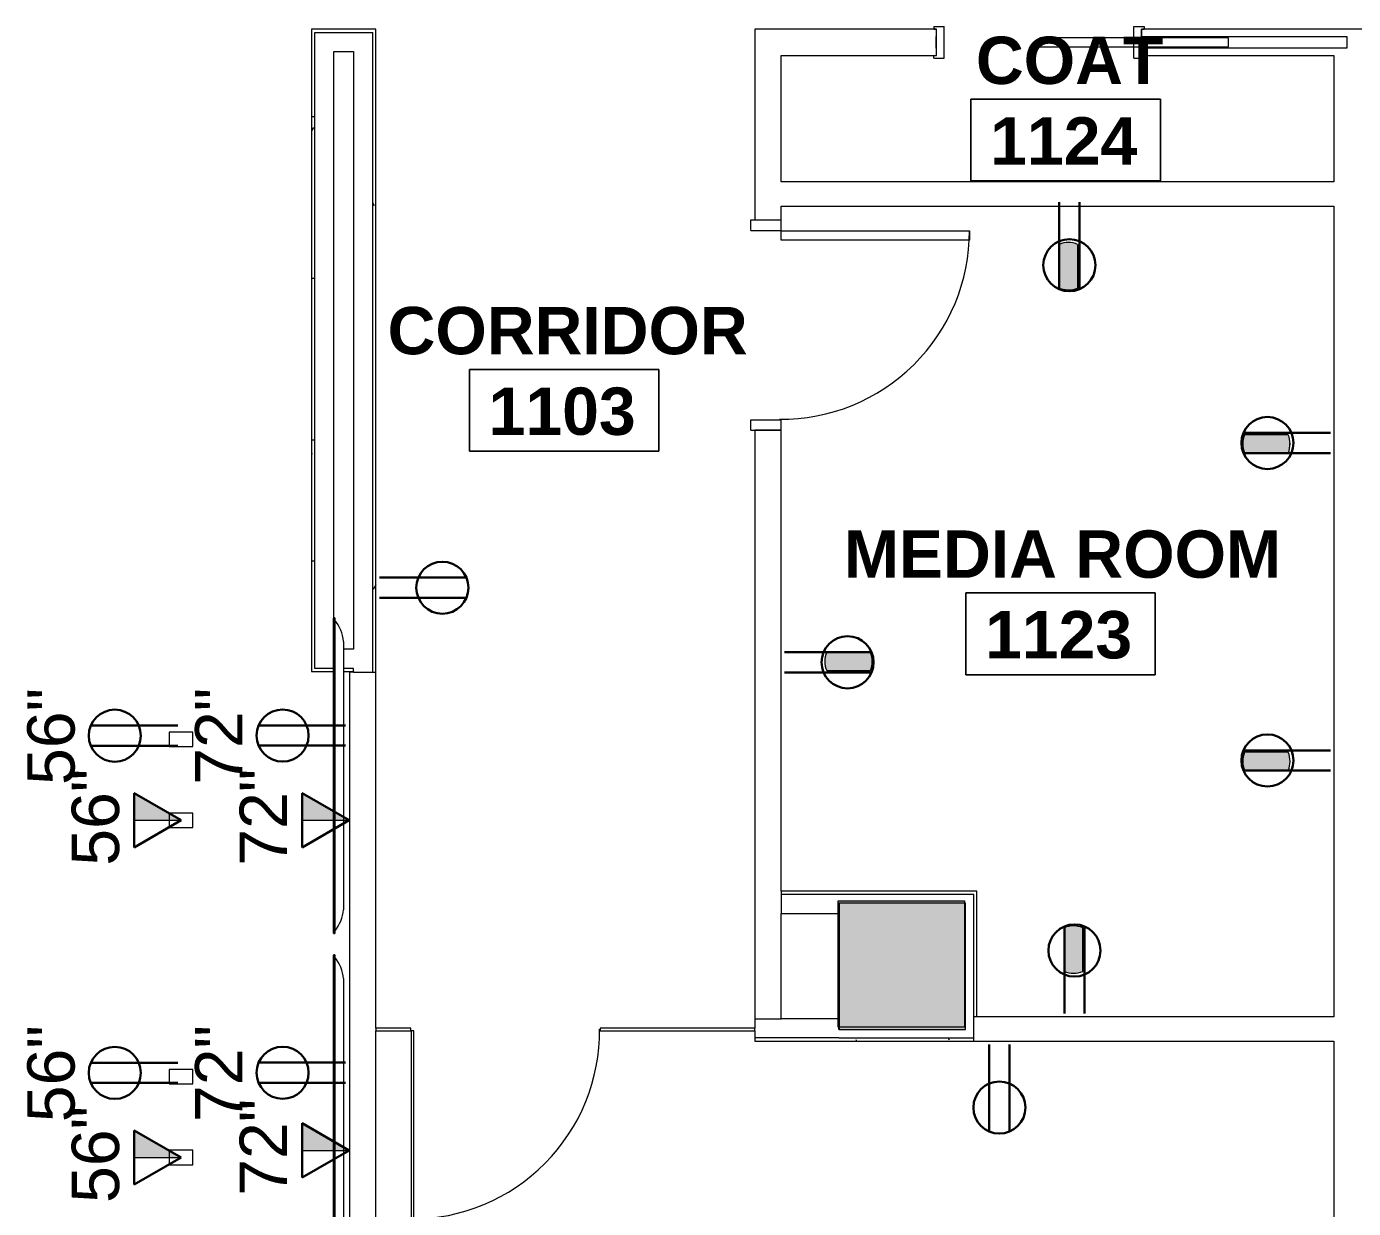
# Model space of a CAD drawing. Header units: inches. Extents: x -1221 to 179, y -822 to 880.
# Drawn here: x -530.3 to -278.1, y 115 to 339.7 of the extents above; entities that cross this region are included whole.
import ezdxf
from ezdxf.xclip import XClip

# ---------------------------------------------------------------- set-up
doc = ezdxf.new("R2010")
doc.units = ezdxf.units.IN
doc.header["$MEASUREMENT"] = 0
doc.header["$XCLIPFRAME"] = 2
for name, color, linetype, lineweight in [('L1$0$BB Columns_Pen_No__7', 7, 'Continuous', 20), ('L1$0$BB Columns_Pen_No__95', 8, 'Continuous', 20), ('X1$0$18_0109_REV_dwg _7_', 8, 'Continuous', 9), ('X1$0$A-ANNO-NOTE', 131, 'Continuous', 30), ('X1$0$A-AREA-IDEN', 2, 'Continuous', 9), ('X1$0$A-DOOR', 31, 'Continuous', 13), ('X1$0$A-DOOR-FRAM', 31, 'Continuous', 20), ('X1$0$A-WALL', 113, 'Continuous', 9), ('X1$0$A-WALL-PATT', 111, 'Continuous', 13), ('X1$0$E-ELEC-FIXT', 91, 'Continuous', 9), ('X1$0$I-WALL', 2, 'Continuous', 9), ('X1$0$Q-SPCQ', 91, 'Continuous', 9), ('X1$0$S-COLS', 52, 'Continuous', 9)]:
    doc.layers.add(name, color=color, linetype=linetype, lineweight=lineweight)
doc.styles.add('X1$0$Swis721 Lt BT', font='swissl.ttf', dxfattribs={"height": 9})
doc.styles.add('X1$0$Swis721 Lt BT_B', font='', dxfattribs={"height": 9})
doc.styles.get('X1$0$Swis721 Lt BT_B').set_extended_font_data('Swis721 Lt BT', bold=True)
pattern_1 = [(0, (0, 0), (30.72, 7.68), [1.267, -21.773, 1.267, -21.773, -122.88]), (0, (0, 0), (30.72, 7.68), [-46.08, 1.267, -44.813, 1.267, -21.773, -53.76]), (0, (0, 0), (30.72, 7.68), [-115.2, 1.267, -14.093, 1.267, -37.133]), (120, (11.52, 3.84), (-22.01108, 22.7643), [1.267, -21.773, 1.267, -21.773, -122.88]), (120, (11.52, 3.84), (-22.01108, 22.7643), [-46.08, 1.267, -44.813, 1.267, -21.773, -53.76]), (120, (11.52, 3.84), (-22.01108, 22.7643), [-115.2, 1.267, -14.093, 1.267, -37.133]), (240, (15.36, 19.2), (-8.70892, -30.4443), [1.267, -21.773, 1.267, -21.773, -122.88]), (240, (15.36, 19.2), (-8.70892, -30.4443), [-46.08, 1.267, -44.813, 1.267, -21.773, -53.76]), (240, (15.36, 19.2), (-8.70892, -30.4443), [-115.2, 1.267, -14.093, 1.267, -37.133])]

# ---------------------------------------------------------------- blocks, each defined once
blk = doc.blocks.new('L1')
at = {"layer": 'L1$0$BB Columns_Pen_No__95', "linetype": 'Continuous', "lineweight": 0, "true_color": 0x3f3f3f}
blk.add_hatch(color=250, dxfattribs=at).paths.add_polyline_path([(-6742.69, 3096.07), (-6742.69, 3072.07), (-6718.69, 3072.07), (-6718.69, 3096.07)])
at = {"layer": 'L1$0$BB Columns_Pen_No__7', "linetype": 'Continuous', "flags": 128}
blk.add_lwpolyline([(-6742.69, 3096.07), (-6718.69, 3096.07), (-6718.69, 3072.07), (-6742.69, 3072.07)], close=True, dxfattribs=at)
blk = doc.blocks.new('X1$0$Single Flush - OTJ_SOLIDFLUSH_ALUM-5106307-FIRST FLOOR POWER _ SIGNAL')
at = {"layer": 'X1$0$A-DOOR', "lineweight": 20}
for p, q in [((16.15625, -2.5), (17.90625, -2.5)), ((16.15625, -38.3125), (16.15625, -2.5)), ((17.90625, -2.5), (17.90625, -38.3125)), ((17.90625, -38.3125), (16.15625, -38.3125))]:
    blk.add_line(p, q, dxfattribs=at)
at = {"layer": 'X1$0$A-DOOR', "lineweight": 9}
blk.add_arc((17.90625, -2.5), 35.8125, 179.5, 270, dxfattribs=at)
at = {"layer": 'X1$0$A-DOOR-FRAM'}
for p, q in [((-20, 3.25), (-20, -2.5)), ((-20, 3.25), (-18, 3.25)), ((-18, 3.25), (-18, -2.5)), ((18.000004, 3.25), (18.000004, -2.5)), ((18.000004, 3.25), (20.000004, 3.25)), ((20.000004, 3.25), (20.000004, -2.5)), ((-20, -2.5), (-18, -2.5)), ((18.000004, -2.5), (20.000004, -2.5))]:
    blk.add_line(p, q, dxfattribs=at)
blk = doc.blocks.new('X1$0$Single Glass Door - 36_ x 84_-5046140-FIRST FLOOR POWER _ SIGNAL')
at = {"layer": 'X1$0$A-DOOR', "lineweight": 20}
for p, q in [((17.40625, 36.0625), (17.40625, 0.25)), ((17.90625, 36.0625), (17.40625, 36.0625)), ((17.90625, 0.25), (17.90625, 36.0625)), ((17.40625, 0.25), (17.90625, 0.25))]:
    blk.add_line(p, q, dxfattribs=at)
at = {"layer": 'X1$0$A-DOOR', "lineweight": 9}
blk.add_arc((17.90625, 0.25), 35.8125, 90, 180.5, dxfattribs=at)
blk = doc.blocks.new('X1$0$Single Flush Pocket - Int-PO-F-WDMF-36_ x 84_-5277001-FIRST FLOOR POWER _ SIGNAL')
at = {"layer": 'X1$0$A-DOOR', "lineweight": 20}
for p, q in [((0.1875, 0.875), (0.1875, -0.875)), ((36, 0.875), (0.1875, 0.875)), ((36, -0.875), (36, 0.875)), ((0.1875, -0.875), (36, -0.875))]:
    blk.add_line(p, q, dxfattribs=at)
at = {"layer": 'X1$0$A-DOOR', "lineweight": 9}
blk.add_arc((36, 0.875), 35.8125, 180, 180.5, dxfattribs=at)
at = {"layer": 'X1$0$A-DOOR-FRAM'}
for p, q in [((-20, 3), (-18, 3)), ((-20, 3), (-20, 2.5)), ((-18, -3), (-18, 3)), ((18.000004, -3), (18.000004, 3)), ((18.000004, 3), (20.000004, 3)), ((20.000004, 3), (20.000004, 2.5)), ((-20, 2.5), (-19.5, 2.5)), ((-19.5, -2.5), (-19.5, 2.5)), ((19.500004, 2.5), (20.000004, 2.5)), ((19.500004, -2.5), (19.500004, 2.5)), ((-20, -2.5), (-19.5, -2.5)), ((-20, -3), (-20, -2.5)), ((19.500004, -2.5), (20.000004, -2.5)), ((20.000004, -3), (20.000004, -2.5)), ((-20, -3), (-18, -3)), ((18.000004, -3), (20.000004, -3))]:
    blk.add_line(p, q, dxfattribs=at)
blk = doc.blocks.new('X1$0$Concrete-Rectangular-Column - 24 X 24-V44-FIRST FLOOR POWER _ SIGNAL')
at = {"layer": 'X1$0$S-COLS'}
blk.add_hatch(color=7, dxfattribs=at).paths.add_polyline_path([(-12, -12), (12, -12), (12, 12), (-12, 12), (-12, 11.28)], flags=0)
at = {"layer": 'X1$0$S-COLS', "color": 8, "lineweight": 20}
for p, q in [((12, 12), (-12, 12)), ((-12, 12), (-12, -12)), ((12, -12), (12, 12)), ((-12, -12), (12, -12))]:
    blk.add_line(p, q, dxfattribs=at)
blk = doc.blocks.new('X1$0$A-Flat_Screen_TV - OLED 65B6P 65_-4747238-FIRST FLOOR POWER _ SIGNAL')
at = {"layer": 'X1$0$Q-SPCQ'}
for p, q in [((-30, 0.19), (30, 0.19)), ((-30, 0.19), (-30, 0)), ((30, 0), (-30, 0)), ((-29.94, 0), (-29.94, -0.06)), ((-25.5, 1.81), (25.5, 1.81)), ((29.94, -0.06), (29.94, 0)), ((30, 0), (30, 0.19)), ((29.94, -0.06), (-29.94, -0.06))]:
    blk.add_line(p, q, dxfattribs=at)
for centre, start, end in [((-24.9, -5.58), 94.6372, 128.9656), ((24.9, -5.58), 51.0344, 85.3628)]:
    blk.add_arc(centre, 7.41, start, end, dxfattribs=at)
blk = doc.blocks.new('X1$0$A-Flat_Screen_TV - OLED 65B6P 65_-5572508-FIRST FLOOR POWER _ SIGNAL')
at = {"layer": 'X1$0$Q-SPCQ'}
for p, q in [((-29.94, 0.06), (29.94, 0.06)), ((-29.94, 0.06), (-29.94, 0)), ((29.94, 0), (29.94, 0.06)), ((-30, 0), (30, 0)), ((-30, 0), (-30, -0.19)), ((30, -0.19), (-30, -0.19)), ((25.5, -1.81), (-25.5, -1.81)), ((30, -0.19), (30, 0))]:
    blk.add_line(p, q, dxfattribs=at)
for centre, start, end in [((-24.9, 5.58), 231.0344, 265.3628), ((24.9, 5.58), 274.6372, 308.9656)]:
    blk.add_arc(centre, 7.41, start, end, dxfattribs=at)
blk = doc.blocks.new('X1$0$PS - Duplex - Duplex-5574865-FIRST FLOOR POWER _ SIGNAL')
at = {"layer": 'X1$0$E-ELEC-FIXT'}
for p, q in [((1.375, 2.25), (-1.375, 2.25)), ((-1.375, 2.25), (-1.375, -2.25)), ((1.375, -2.25), (1.375, 2.25)), ((-1.375, -2.25), (1.375, -2.25))]:
    blk.add_line(p, q, dxfattribs=at)
blk = doc.blocks.new('X1$0$PS - TeleData - Tele_Data combo-5574998-FIRST FLOOR POWER _ SIGNAL')
at = {"layer": 'X1$0$E-ELEC-FIXT'}
for p, q in [((1.375, 2.25), (-1.375, 2.25)), ((-1.375, 2.25), (-1.375, -2.25)), ((1.375, -2.25), (1.375, 2.25)), ((-1.375, -2.25), (1.375, -2.25))]:
    blk.add_line(p, q, dxfattribs=at)
blk = doc.blocks.new('X1$0$Room Tag - Room Name and Number-3379422-FIRST FLOOR POWER _ SIGNAL')
at = {"layer": 'X1$0$A-AREA-IDEN'}
for p, q in [((-0.1881, -0.1636), (-0.1881, -0.0018)), ((-0.1881, -0.0018), (0.1869, -0.0018)), ((0.1869, -0.0018), (-0.1881, -0.0018)), ((-0.1881, -0.0018), (-0.1881, -0.1636)), ((0.1869, -0.0018), (0.1869, -0.1636)), ((0.1869, -0.1636), (0.1869, -0.0018)), ((0.1869, -0.1636), (-0.1881, -0.1636)), ((-0.1881, -0.1636), (0.1869, -0.1636))]:
    blk.add_line(p, q, dxfattribs=at)
blk = doc.blocks.new('X1')
at = {"layer": 'X1$0$A-ANNO-NOTE', "lineweight": 9}
for points in [[(-333.87, 289.93), (-334.04, 298.29), (-333.87, 298.36)], [(-333.87, 289.93), (-333.96, 289.96), (-334.04, 298.29)], [(-333.96, 289.96), (-334.04, 289.99), (-334.04, 298.29)], [(-333.87, 298.36), (-333.27, 298.54), (-332.56, 298.64)], [(-333.87, 289.93), (-333.87, 298.36), (-332.56, 298.64)], [(-333.87, 289.93), (-332.56, 298.64), (-332.03, 298.64)], [(-333.87, 289.93), (-332.03, 298.64), (-330.72, 289.93)], [(-330.72, 298.36), (-332.03, 298.64), (-331.32, 298.54)], [(-330.72, 289.93), (-332.03, 298.64), (-330.72, 298.36)], [(-330.55, 289.99), (-330.72, 298.36), (-330.64, 298.33)], [(-330.72, 289.93), (-330.72, 298.36), (-330.55, 289.99)], [(-330.55, 289.99), (-330.64, 298.33), (-330.55, 298.29)], [(-332.56, 289.65), (-333.27, 289.75), (-333.87, 289.93)], [(-332.56, 289.65), (-333.87, 289.93), (-332.03, 289.65)], [(-332.03, 289.65), (-333.87, 289.93), (-330.72, 289.93)], [(-332.03, 289.65), (-330.72, 289.93), (-331.32, 289.75)], [(-299.06, 259.38), (-299.16, 260.63), (-299.12, 260.98)], [(-299.06, 259.38), (-299.13, 259.82), (-299.16, 260.63)], [(-299.06, 259.38), (-299.12, 260.98), (-298.97, 261.68)], [(-299.06, 259.38), (-298.97, 261.68), (-290.27, 261.33)], [(-290.52, 258.62), (-299.06, 259.38), (-290.27, 261.33)], [(-298.97, 261.68), (-298.81, 262.1), (-290.42, 261.85)], [(-290.29, 261.42), (-298.97, 261.68), (-290.42, 261.85)], [(-290.27, 261.33), (-298.97, 261.68), (-290.29, 261.42)], [(-290.42, 261.85), (-298.81, 262.1), (-290.52, 262.1)], [(-290.52, 258.62), (-290.27, 261.33), (-290.21, 259.73)], [(-290.21, 259.73), (-290.27, 261.33), (-290.17, 260.09)], [(-290.52, 258.62), (-298.91, 258.87), (-299.06, 259.38)], [(-298.81, 258.62), (-298.91, 258.87), (-290.52, 258.62)], [(-378.31, 217.43), (-378.54, 219.72), (-378.59, 219.28)], [(-378.54, 219.72), (-369.82, 220.42), (-378.31, 220.59)], [(-369.65, 218.3), (-369.82, 220.42), (-378.54, 219.72)], [(-378.31, 217.43), (-369.65, 218.3), (-378.54, 219.72)], [(-378.31, 220.59), (-369.95, 220.75), (-378.24, 220.75)], [(-369.82, 220.42), (-369.95, 220.75), (-378.31, 220.59)], [(-369.63, 219.55), (-369.68, 219.9), (-369.82, 220.42)], [(-369.65, 218.3), (-369.63, 219.55), (-369.82, 220.42)], [(-369.65, 218.3), (-369.6, 218.74), (-369.63, 219.55)], [(-369.6, 218.74), (-369.59, 219.01), (-369.63, 219.55)], [(-378.31, 217.43), (-378.59, 219.28), (-378.49, 218.03)], [(-369.88, 217.43), (-369.65, 218.3), (-378.31, 217.43)], [(-369.95, 217.27), (-378.31, 217.43), (-378.28, 217.35)], [(-369.95, 217.27), (-369.88, 217.43), (-378.31, 217.43)], [(-369.95, 217.27), (-378.28, 217.35), (-378.24, 217.27)], [(-298.88, 201.58), (-290.48, 201.67), (-298.81, 201.75)], [(-290.48, 201.67), (-290.52, 201.75), (-298.81, 201.75)], [(-298.94, 198.6), (-299.11, 200.72), (-299.13, 199.47)], [(-290.22, 199.3), (-290.45, 201.58), (-299.11, 200.72)], [(-299.11, 200.72), (-290.45, 201.58), (-298.88, 201.58)], [(-298.94, 198.6), (-290.22, 199.3), (-299.11, 200.72)], [(-290.45, 198.43), (-290.22, 199.3), (-298.94, 198.6)], [(-290.45, 201.58), (-290.48, 201.67), (-298.88, 201.58)], [(-290.22, 199.3), (-290.17, 199.74), (-290.45, 201.58)], [(-290.17, 199.74), (-290.27, 200.98), (-290.45, 201.58)], [(-290.17, 199.74), (-290.2, 200.54), (-290.27, 200.98)], [(-290.17, 199.74), (-290.17, 200.01), (-290.2, 200.54)], [(-290.52, 198.27), (-298.94, 198.6), (-298.81, 198.27)], [(-290.52, 198.27), (-290.45, 198.43), (-298.94, 198.6)], [(-500.93, 188.81), (-509.86, 193.96), (-509.86, 188.81)], [(-469.02, 188.81), (-477.95, 193.96), (-477.95, 188.81)], [(-333.07, 160.08), (-332.73, 168.51), (-332.9, 168.45)], [(-332.99, 160.05), (-332.73, 168.51), (-333.07, 160.08)], [(-333.07, 160.08), (-332.9, 168.45), (-332.99, 168.41)], [(-333.07, 160.08), (-332.99, 168.41), (-333.07, 168.38)], [(-332.82, 159.99), (-332.73, 168.51), (-332.99, 160.05)], [(-332.13, 159.8), (-332.22, 168.64), (-332.82, 159.99)], [(-332.82, 159.99), (-332.22, 168.64), (-332.73, 168.51)], [(-332.13, 159.8), (-331.33, 168.73), (-332.22, 168.64)], [(-331.33, 159.73), (-331.33, 168.73), (-332.13, 159.8)], [(-331.33, 159.73), (-331.15, 159.73), (-331.33, 168.73)], [(-331.15, 159.73), (-330.01, 159.93), (-331.33, 168.73)], [(-330.01, 159.93), (-330.79, 168.7), (-331.33, 168.73)], [(-330.01, 159.93), (-330.01, 168.53), (-330.79, 168.7)], [(-330.01, 159.93), (-329.67, 160.05), (-330.01, 168.53)], [(-329.67, 160.05), (-329.75, 168.45), (-330.01, 168.53)], [(-329.67, 160.05), (-329.59, 168.38), (-329.75, 168.45)], [(-329.67, 160.05), (-329.59, 160.08), (-329.59, 168.38)], [(-331.15, 159.73), (-330.53, 159.8), (-330.01, 159.93)], [(-469.02, 126.06), (-477.95, 131.21), (-477.95, 126.06)], [(-500.93, 124.7), (-509.86, 129.85), (-509.86, 124.7)]]:
    blk.add_hatch(color=256, dxfattribs=at).paths.add_polyline_path(points, flags=0)
at = {"layer": 'X1$0$A-WALL-PATT', "lineweight": 9}
h = blk.add_hatch(dxfattribs=at)
h.set_pattern_fill('FP1_1', color=256, style=0, pattern_type=2)
h.set_pattern_definition(pattern_1)
h.paths.add_polyline_path([(-475.52, 217.69), (-475.52, 338.58), (-476.15, 338.55), (-476.15, 217.69)], flags=0)
h = blk.add_hatch(dxfattribs=at)
h.set_pattern_fill('FP1_1', color=256, style=0, pattern_type=2)
h.set_pattern_definition(pattern_1)
h.paths.add_polyline_path([(-463.9, 216.95), (-463.9, 338.58), (-464.52, 338.58), (-464.52, 216.95)], flags=0)
h = blk.add_hatch(dxfattribs=at)
h.set_pattern_fill('FP1_1', color=256, style=0, pattern_type=2)
h.set_pattern_definition(pattern_1)
h.paths.add_polyline_path([(-350.3, 146.81), (-350.3, 147.43), (-375.93, 147.43), (-375.93, 146.81), (-350.4, 146.81)], flags=0)
at = {"layer": 'X1$0$A-ANNO-NOTE'}
for p, q in [((-334.04, 306.29), (-334.04, 289.76)), ((-330.21, 306.29), (-330.21, 289.76)), ((-282.52, 262.45), (-299.04, 262.45)), ((-282.52, 258.62), (-299.04, 258.62)), ((-463.24, 234.93), (-446.72, 234.93)), ((-463.24, 231.1), (-446.72, 231.1)), ((-386.24, 220.75), (-369.72, 220.75)), ((-386.24, 216.92), (-369.72, 216.92)), ((-501.57, 206.81), (-518.09, 206.81)), ((-469.67, 206.84), (-486.2, 206.84)), ((-501.57, 202.98), (-518.09, 202.98)), ((-469.67, 203.01), (-486.2, 203.01)), ((-282.52, 202.1), (-299.04, 202.1)), ((-282.52, 198.27), (-299.04, 198.27)), ((-500.93, 188.81), (-509.86, 193.96)), ((-509.86, 183.65), (-509.86, 193.96)), ((-469.02, 188.81), (-477.95, 193.96)), ((-477.95, 183.65), (-477.95, 193.96)), ((-500.93, 188.81), (-509.86, 183.65)), ((-469.02, 188.81), (-477.95, 183.65)), ((-333.07, 152.08), (-333.07, 168.61)), ((-329.24, 152.08), (-329.24, 168.61)), ((-347.34, 146.15), (-347.34, 129.63)), ((-343.51, 146.15), (-343.51, 129.63)), ((-501.57, 142.7), (-518.09, 142.7)), ((-469.67, 142.73), (-486.2, 142.73)), ((-501.57, 138.87), (-518.09, 138.87)), ((-469.67, 138.9), (-486.2, 138.9)), ((-469.02, 126.06), (-477.95, 131.21)), ((-477.95, 120.9), (-477.95, 131.21)), ((-500.93, 124.7), (-509.86, 129.85)), ((-509.86, 119.54), (-509.86, 129.85)), ((-500.93, 124.7), (-509.86, 119.54)), ((-469.02, 126.06), (-477.95, 120.9))]:
    blk.add_line(p, q, dxfattribs=at)
at = {"layer": 'X1$0$A-ANNO-NOTE', "lineweight": 9}
for p, q in [((-334.04, 289.99), (-334.04, 298.29)), ((-330.55, 298.29), (-330.55, 289.99)), ((-290.52, 262.1), (-298.81, 262.1)), ((-298.81, 258.62), (-290.52, 258.62)), ((-369.95, 220.75), (-378.24, 220.75)), ((-378.24, 217.27), (-369.95, 217.27)), ((-290.52, 201.75), (-298.81, 201.75)), ((-298.81, 198.27), (-290.52, 198.27)), ((-500.93, 188.81), (-509.86, 193.96)), ((-509.86, 193.96), (-509.86, 188.81)), ((-469.02, 188.81), (-477.95, 193.96)), ((-477.95, 193.96), (-477.95, 188.81)), ((-509.86, 188.81), (-500.93, 188.81)), ((-477.95, 188.81), (-469.02, 188.81)), ((-333.07, 168.38), (-333.07, 160.08)), ((-329.59, 160.08), (-329.59, 168.38)), ((-469.02, 126.06), (-477.95, 131.21)), ((-477.95, 131.21), (-477.95, 126.06)), ((-500.93, 124.7), (-509.86, 129.85)), ((-509.86, 129.85), (-509.86, 124.7)), ((-509.86, 124.7), (-500.93, 124.7)), ((-477.95, 126.06), (-469.02, 126.06))]:
    blk.add_line(p, q, dxfattribs=at)
at = {"layer": 'X1$0$A-ANNO-NOTE'}
for centre in [(-332.12, 294.33), (-294.48, 260.53), (-451.28, 233.02), (-374.28, 218.84), (-513.53, 204.89), (-481.64, 204.92), (-294.48, 200.18), (-331.15, 164.05), (-513.53, 140.78), (-481.64, 140.81), (-345.42, 134.19)]:
    blk.add_circle(centre, 4.95, dxfattribs=at)
at = {"layer": 'X1$0$A-ANNO-NOTE', "lineweight": 9}
for centre, start, end in [((-332.3, 294.14), 67.2244, 112.7756), ((-332.3, 294.14), 247.2244, 292.7756), ((-294.67, 260.36), 157.2244, 202.7756), ((-294.67, 260.36), 337.2244, 22.7756), ((-374.09, 219.01), 157.2244, 202.7756), ((-374.09, 219.01), 337.2244, 22.7756), ((-294.67, 200.01), 157.2244, 202.7756), ((-294.67, 200.01), 337.2244, 22.7756), ((-331.33, 164.23), 67.2244, 112.7756), ((-331.33, 164.23), 247.2244, 292.7756)]:
    blk.add_arc(centre, 4.5, start, end, dxfattribs=at)
at = {"layer": 'X1$0$A-WALL', "lineweight": 13}
for p, q in [((-475.52, 338.58), (-464.52, 338.58)), ((-475.52, 217.69), (-475.52, 338.58)), ((-464.52, 216.95), (-464.52, 338.58)), ((-281.86, 310.2), (-386.9, 310.2)), ((-386.9, 305.58), (-281.86, 305.58)), ((-471.96, 217.69), (-475.52, 217.69)), ((-468.15, 217.69), (-470.08, 217.69)), ((-468.15, 217.06), (-468.15, 217.69)), ((-468.15, 216.95), (-463.9, 216.95)), ((-386.9, 175.31), (-386.9, 171.06)), ((-350.3, 174.68), (-386.9, 174.68)), ((-350.3, 146.81), (-350.3, 174.68)), ((-281.86, 151.43), (-350.3, 151.43)), ((-463.9, 149.31), (-463.9, 148.81)), ((-391.9, 151.06), (-386.9, 151.06)), ((-391.9, 148.81), (-391.9, 149.31)), ((-375.93, 147.43), (-391.9, 147.43)), ((-375.93, 147.43), (-350.3, 147.43)), ((-349.68, 146.81), (-281.86, 146.81))]:
    blk.add_line(p, q, dxfattribs=at)
at = {"layer": 'X1$0$I-WALL', "lineweight": 13}
for p, q in [((-463.9, 339.2), (-476.15, 339.2)), ((-476.15, 339.2), (-476.15, 217.06)), ((-463.9, 149.31), (-463.9, 339.2)), ((-357.4, 339.2), (-391.9, 339.2)), ((-391.9, 339.2), (-391.9, 302.94)), ((-357.4, 337.83), (-357.4, 339.2)), ((-104.61, 339.2), (-318.4, 339.2)), ((-318.4, 339.2), (-318.4, 337.83)), ((-357.43, 335.58), (-357.43, 337.83)), ((-357.43, 337.83), (-357.4, 337.83)), ((-357.4, 335.58), (-357.43, 335.58)), ((-357.4, 334.2), (-357.4, 335.58)), ((-318.4, 337.83), (-279.4, 337.83)), ((-279.4, 335.58), (-318.4, 335.58)), ((-318.4, 335.58), (-318.4, 334.2)), ((-279.4, 337.83), (-279.4, 335.58)), ((-471.9, 334.95), (-468.15, 334.95)), ((-471.9, 227.31), (-471.9, 334.95)), ((-468.15, 334.95), (-468.15, 221.31)), ((-386.9, 334.2), (-357.4, 334.2)), ((-386.9, 310.2), (-386.9, 334.2)), ((-318.4, 334.2), (-281.86, 334.2)), ((-281.86, 334.2), (-281.86, 310.2)), ((-386.9, 302.94), (-386.9, 305.58)), ((-281.86, 305.58), (-281.86, 151.43)), ((-391.9, 302.94), (-386.9, 302.94)), ((-386.9, 262.94), (-391.9, 262.94)), ((-391.9, 262.94), (-391.9, 149.31)), ((-386.9, 175.31), (-386.9, 262.94)), ((-468.15, 221.31), (-470.08, 221.31)), ((-476.15, 217.06), (-471.96, 217.06)), ((-470.08, 217.06), (-468.15, 217.06)), ((-468.9, 216.95), (-468.9, 113.45)), ((-468.15, 216.95), (-468.9, 216.95)), ((-468.15, 217.06), (-468.15, 216.95)), ((-349.68, 175.31), (-386.9, 175.31)), ((-349.68, 151.43), (-349.68, 175.31)), ((-375.93, 171.06), (-375.93, 173.06)), ((-375.93, 173.06), (-375.84, 173.06)), ((-386.9, 151.06), (-386.9, 171.06)), ((-386.9, 171.06), (-375.93, 171.06)), ((-457.29, 149.31), (-463.9, 149.31)), ((-463.9, 148.81), (-457.29, 148.81)), ((-463.9, 30.55), (-463.9, 148.81)), ((-457.29, 148.81), (-457.29, 149.31)), ((-391.9, 149.31), (-421.29, 149.31)), ((-421.29, 149.31), (-421.29, 148.81)), ((-421.29, 148.81), (-391.9, 148.81)), ((-391.9, 148.81), (-391.9, 146.81)), ((-375.93, 151.06), (-386.9, 151.06)), ((-375.93, 149.06), (-375.93, 151.06)), ((-375.84, 149.06), (-375.93, 149.06)), ((-391.9, 146.81), (-375.93, 146.81)), ((-375.93, 146.81), (-349.68, 146.81)), ((-281.86, 146.81), (-281.86, 30.55))]:
    blk.add_line(p, q, dxfattribs=at)
at = {"layer": 'X1$0$18_0109_REV_dwg _7_'}
ref = blk.add_blockref('L1', (6366.63, -2922.6), dxfattribs=at)
XClip(ref).set_block_clipping_path([(-7587.3890141857, 2122.8758432012), (-6188.1189173454, 3796.6416784023)])
at = {"layer": 'X1$0$A-AREA-IDEN', "xscale": 95.99999999999994, "yscale": 95.99999999999994, "zscale": 95.99999999999994}
for p in [(-332.76, 326.06), (-428.08, 274.68), (-333.74, 232.19)]:
    blk.add_blockref('X1$0$Room Tag - Room Name and Number-3379422-FIRST FLOOR POWER _ SIGNAL', p, dxfattribs=at)
at = {"layer": 'X1$0$A-DOOR'}
blk.add_blockref('X1$0$Single Flush Pocket - Int-PO-F-WDMF-36_ x 84_-5277001-FIRST FLOOR POWER _ SIGNAL', (-337.9, 336.7), dxfattribs=at)
for name, p, rotation in [('X1$0$Single Flush - OTJ_SOLIDFLUSH_ALUM-5106307-FIRST FLOOR POWER _ SIGNAL', (-389.4, 282.94), 89.99999999999993), ('X1$0$Single Glass Door - 36_ x 84_-5046140-FIRST FLOOR POWER _ SIGNAL', (-439.29, 149.06), 180)]:
    blk.add_blockref(name, p, dxfattribs=dict(at, rotation=rotation))
at = {"layer": 'X1$0$E-ELEC-FIXT'}
for name, p, rotation in [('X1$0$PS - Duplex - Duplex-5574865-FIRST FLOOR POWER _ SIGNAL', (-500.93, 204.18), 89.99999999999977), ('X1$0$PS - TeleData - Tele_Data combo-5574998-FIRST FLOOR POWER _ SIGNAL', (-500.93, 188.81), 89.99999999999997), ('X1$0$PS - Duplex - Duplex-5574865-FIRST FLOOR POWER _ SIGNAL', (-500.93, 140.07), 89.99999999999977), ('X1$0$PS - TeleData - Tele_Data combo-5574998-FIRST FLOOR POWER _ SIGNAL', (-500.93, 124.7), 89.99999999999997)]:
    blk.add_blockref(name, p, dxfattribs=dict(at, rotation=rotation))
at = {"layer": 'X1$0$Q-SPCQ'}
for name, p, rotation in [('X1$0$A-Flat_Screen_TV - OLED 65B6P 65_-4747238-FIRST FLOOR POWER _ SIGNAL', (-471.9, 197.31), 270.0000000000001), ('X1$0$A-Flat_Screen_TV - OLED 65B6P 65_-5572508-FIRST FLOOR POWER _ SIGNAL', (-471.9, 133.2), 89.99999999999928)]:
    blk.add_blockref(name, p, dxfattribs=dict(at, rotation=rotation))
at = {"layer": 'X1$0$S-COLS'}
blk.add_blockref('X1$0$Concrete-Rectangular-Column - 24 X 24-V44-FIRST FLOOR POWER _ SIGNAL', (-363.84, 161.06), dxfattribs=at)
at = {"layer": 'X1$0$A-ANNO-NOTE', "lineweight": 9, "char_height": 9, "width": 20.604, "attachment_point": 1, "rotation": 90, "style": 'X1$0$Swis721 Lt BT'}
for s, insert in [('56"', (-530.17, 195.52)), ('72"', (-498.28, 195.55)), ('56"', (-521.72, 180.17)), ('72"', (-489.81, 180.17)), ('56"', (-530.17, 131.41)), ('72"', (-498.28, 131.44)), ('56"', (-521.72, 116.06)), ('72"', (-489.81, 117.42))]:
    blk.add_mtext(s, dxfattribs=dict(at, insert=insert))
at = {"layer": 'X1$0$A-AREA-IDEN', "char_height": 9, "attachment_point": 1, "style": 'X1$0$Swis721 Lt BT_B'}
for s, insert, width in [('COAT', (-349.88, 337.78), 41.208), ('1124', (-347.18, 322.46), 33.936), ('CORRIDOR', (-461.69, 286.4), 81.204), ('1103', (-442.5, 271.08), 33.936), ('MEDIA ROOM', (-374.98, 243.91), 99.687), ('1123', (-348.15, 228.59), 33.936)]:
    blk.add_mtext(s, dxfattribs=dict(at, insert=insert, width=width))

msp = doc.modelspace()

# ---------------------------------------------------------------- block references
at = {"color": 253}
msp.add_blockref('X1', (0, 0), dxfattribs=at)

doc.saveas('drawing.dxf')
